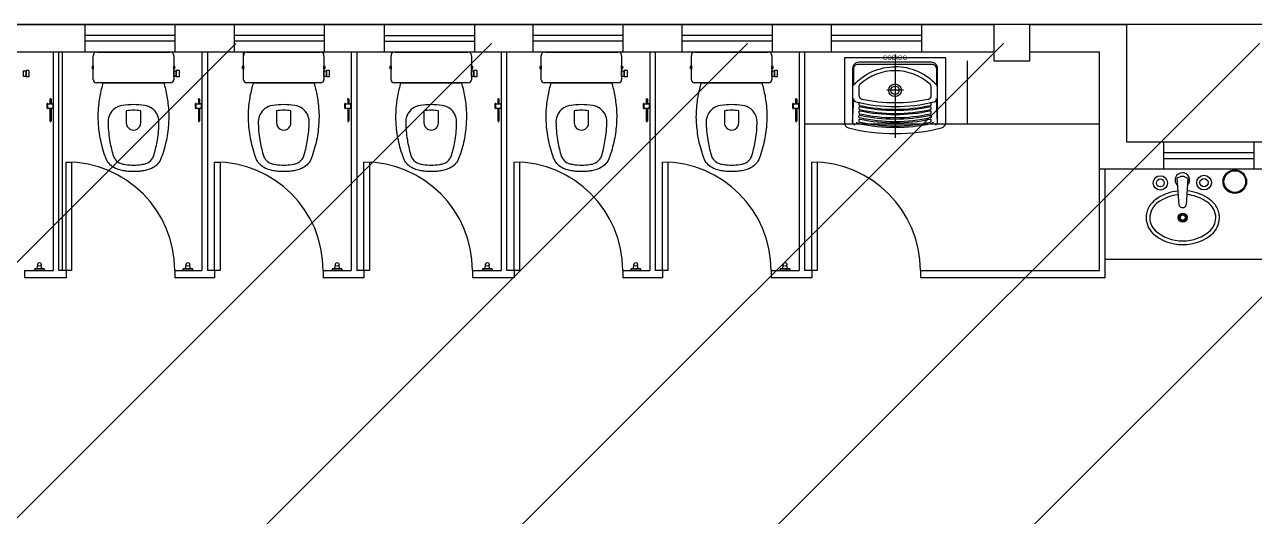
# Model space of a CAD drawing. Header units: millimetres. Extents: x 732 to 1037, y 127 to 299.
# Drawn here: x 735.02 to 741.82, y 290.76 to 293.48 of the extents above; entities that cross this region are included whole.
import ezdxf
from ezdxf.enums import TextEntityAlignment as Align

# ---------------------------------------------------------------- set-up
doc = ezdxf.new("R2010")
doc.units = ezdxf.units.MM
doc.layers.add('I-ARQ', color=8, linetype='Continuous')

# ---------------------------------------------------------------- blocks, each defined once
blk = doc.blocks.new('A$C4CA24491')
at = {"color": 2}
blk.add_lwpolyline([(12.75, 19.1503), (0, 19.1503), (0, 0.0003), (12.75, 0.0003)], close=True, dxfattribs=at)
at = {"layer": 'I-ARQ', "color": 2}
for p, q in [((0, 16.4889), (2.5566, 19.0455)), ((0, 15.0747), (3.9708, 19.0455)), ((0, 13.6605), (5.385, 19.0455)), ((0, 12.2463), (6.7992, 19.0455)), ((0, 10.8321), (8.2135, 19.0455)), ((0, 9.4178), (9.6277, 19.0455))]:
    blk.add_line(p, q, dxfattribs=at)

msp = doc.modelspace()

# ---------------------------------------------------------------- linework, layer by layer
at = {"layer": 'I-ARQ'}
for p, q in [((734.4326, 293.4775), (740.3776, 293.4775)), ((734.4326, 293.4775), (740.3776, 293.4775)), ((735.3551, 293.4775), (735.3551, 293.3275)), ((735.3551, 293.4775), (735.3551, 293.3275)), ((735.8551, 293.3275), (735.8551, 293.4775)), ((735.8551, 293.3275), (735.8551, 293.4775)), ((736.1801, 293.4775), (736.1801, 293.3275)), ((736.1801, 293.4775), (736.1801, 293.3275)), ((736.6801, 293.3275), (736.6801, 293.4775)), ((736.6801, 293.3275), (736.6801, 293.4775)), ((737.0101, 293.4775), (737.0101, 293.3275)), ((737.0101, 293.4757), (737.0101, 293.3257)), ((737.5101, 293.3257), (737.5101, 293.4757)), ((737.5101, 293.3257), (737.5101, 293.4757)), ((737.8301, 293.4775), (737.8301, 293.3275)), ((737.8301, 293.4775), (737.8301, 293.3275)), ((738.3301, 293.3275), (738.3301, 293.4775)), ((738.3301, 293.3275), (738.3301, 293.4775)), ((738.6551, 293.4775), (738.6551, 293.3275)), ((738.6551, 293.4775), (738.6551, 293.3275)), ((739.1551, 293.3275), (739.1551, 293.4775)), ((739.1551, 293.3275), (739.1551, 293.4775)), ((739.4801, 293.4775), (739.4801, 293.3275)), ((739.4801, 293.4775), (739.4801, 293.3275)), ((739.9801, 293.3275), (739.9801, 293.4775)), ((739.9801, 293.3275), (739.9801, 293.4775)), ((740.5776, 293.4775), (740.3776, 293.4775)), ((740.3776, 293.4775), (740.3776, 293.2775)), ((740.5776, 293.4775), (741.1126, 293.4775)), ((740.5776, 293.4775), (741.1126, 293.4775)), ((740.5776, 293.2775), (740.5776, 293.4775)), ((741.1126, 292.8275), (741.1126, 293.4775)), ((741.1126, 292.8275), (741.1126, 293.4775)), ((735.8551, 293.4175), (735.3551, 293.4175)), ((735.8551, 293.4175), (735.3551, 293.4175)), ((735.3551, 293.3875), (735.8551, 293.3875)), ((735.3551, 293.3875), (735.8551, 293.3875)), ((736.6801, 293.4175), (736.1801, 293.4175)), ((736.6801, 293.4175), (736.1801, 293.4175)), ((736.1801, 293.3875), (736.6801, 293.3875)), ((736.1801, 293.3875), (736.6801, 293.3875)), ((737.5101, 293.4157), (737.0101, 293.4157)), ((737.5101, 293.4157), (737.0101, 293.4157)), ((737.0101, 293.3857), (737.5101, 293.3857)), ((737.0101, 293.3857), (737.5101, 293.3857)), ((738.3301, 293.4175), (737.8301, 293.4175)), ((738.3301, 293.4175), (737.8301, 293.4175)), ((737.8301, 293.3875), (738.3301, 293.3875)), ((737.8301, 293.3875), (738.3301, 293.3875)), ((739.1551, 293.4175), (738.6551, 293.4175)), ((739.1551, 293.4175), (738.6551, 293.4175)), ((738.6551, 293.3875), (739.1551, 293.3875)), ((738.6551, 293.3875), (739.1551, 293.3875)), ((739.9801, 293.4175), (739.4801, 293.4175)), ((739.9801, 293.4175), (739.4801, 293.4175)), ((739.4801, 293.3875), (739.9801, 293.3875)), ((739.4801, 293.3875), (739.9801, 293.3875)), ((734.4326, 293.3275), (739.3326, 293.3275)), ((734.4326, 293.3275), (739.3326, 293.3275)), ((735.1826, 292.1175), (735.1826, 293.3257)), ((735.2126, 292.1175), (735.2126, 293.3257)), ((735.2326, 292.1175), (735.2326, 293.3275)), ((735.4024, 293.1724), (735.4024, 293.3049)), ((735.4232, 293.3257), (735.8256, 293.3257)), ((735.8464, 293.3049), (735.8464, 293.1724)), ((736.0026, 293.3275), (736.0026, 292.1175)), ((736.0326, 293.3275), (736.0326, 292.1175)), ((736.2324, 293.1724), (736.2324, 293.3049)), ((736.2326, 293.1696), (736.2326, 293.3275)), ((736.2532, 293.3257), (736.6556, 293.3257)), ((736.6764, 293.3049), (736.6764, 293.1724)), ((736.8276, 293.3275), (736.8276, 292.1175)), ((736.8576, 293.3275), (736.8576, 292.1175)), ((737.0474, 293.1724), (737.0474, 293.3049)), ((737.0682, 293.3257), (737.4706, 293.3257)), ((737.4914, 293.3049), (737.4914, 293.1724)), ((737.6576, 292.1175), (737.6576, 293.3257)), ((737.6876, 292.1175), (737.6876, 293.3257)), ((737.8774, 293.1724), (737.8774, 293.3049)), ((737.8982, 293.3257), (738.3006, 293.3257)), ((738.3214, 293.3049), (738.3214, 293.1724)), ((738.4776, 293.3275), (738.4776, 292.1175)), ((738.5076, 293.3275), (738.5076, 292.1175)), ((738.7074, 293.1724), (738.7074, 293.3049)), ((738.7282, 293.3257), (739.1306, 293.3257)), ((739.1514, 293.3049), (739.1514, 293.1724)), ((739.3026, 293.3275), (739.3026, 292.1175)), ((739.3326, 293.3275), (740.3776, 293.3275)), ((739.3326, 293.3275), (739.3326, 292.1175)), ((739.3326, 293.3275), (740.3776, 293.3275)), ((739.8326, 293.3116), (739.8326, 292.8513)), ((740.5776, 293.3275), (740.9626, 293.3275)), ((740.5776, 293.3275), (740.9626, 293.3275)), ((740.9626, 292.6775), (740.9626, 293.3275)), ((740.2326, 292.9275), (740.2326, 293.2775)), ((740.3776, 293.2775), (740.5776, 293.2775)), ((735.0464, 293.2237), (735.0304, 293.2237)), ((735.0304, 293.1877), (735.0304, 293.2237)), ((735.0464, 293.1877), (735.0304, 293.1877)), ((735.0464, 293.2237), (735.0464, 293.1877)), ((735.8764, 293.2237), (735.8604, 293.2237)), ((735.8604, 293.1877), (735.8604, 293.2237)), ((735.8764, 293.1877), (735.8604, 293.1877)), ((735.8764, 293.2237), (735.8764, 293.1877)), ((736.7064, 293.2237), (736.6904, 293.2237)), ((736.6904, 293.1877), (736.6904, 293.2237)), ((736.7064, 293.1877), (736.6904, 293.1877)), ((736.7064, 293.2237), (736.7064, 293.1877)), ((737.5214, 293.2237), (737.5054, 293.2237)), ((737.5054, 293.1877), (737.5054, 293.2237)), ((737.5214, 293.1877), (737.5054, 293.1877)), ((737.5214, 293.2237), (737.5214, 293.1877)), ((738.3514, 293.2237), (738.3354, 293.2237)), ((738.3354, 293.1877), (738.3354, 293.2237)), ((738.3514, 293.1877), (738.3354, 293.1877)), ((738.3514, 293.2237), (738.3514, 293.1877)), ((739.1814, 293.2237), (739.1654, 293.2237)), ((739.1654, 293.1877), (739.1654, 293.2237)), ((739.1814, 293.1877), (739.1654, 293.1877)), ((739.1814, 293.2237), (739.1814, 293.1877)), ((735.8294, 293.1557), (735.4194, 293.1557)), ((736.6594, 293.1557), (736.2494, 293.1557)), ((737.4744, 293.1557), (737.0644, 293.1557)), ((738.3044, 293.1557), (737.8944, 293.1557)), ((739.1344, 293.1557), (738.7244, 293.1557)), ((735.1476, 293.0146), (735.1476, 293.0405)), ((735.1511, 293.0146), (735.1511, 293.0405)), ((735.1511, 293.0391), (735.1805, 293.0391)), ((735.1628, 293.0653), (735.1628, 293.0391)), ((735.1688, 293.0614), (735.1628, 293.0614)), ((735.1688, 293.0593), (735.1628, 293.0593)), ((735.1688, 293.0553), (735.1628, 293.0553)), ((735.1688, 293.0653), (735.1688, 293.0391)), ((735.1805, 293.0125), (735.1805, 293.0425)), ((735.9676, 293.0146), (735.9676, 293.0405)), ((735.9711, 293.0146), (735.9711, 293.0405)), ((735.9711, 293.0391), (736.0005, 293.0391)), ((735.9828, 293.0653), (735.9828, 293.0391)), ((735.9888, 293.0614), (735.9828, 293.0614)), ((735.9888, 293.0593), (735.9828, 293.0593)), ((735.9888, 293.0553), (735.9828, 293.0553)), ((735.9888, 293.0653), (735.9888, 293.0391)), ((736.0005, 293.0125), (736.0005, 293.0425)), ((736.7926, 293.0146), (736.7926, 293.0405)), ((736.7961, 293.0146), (736.7961, 293.0405)), ((736.7961, 293.0391), (736.8255, 293.0391)), ((736.8078, 293.0653), (736.8078, 293.0391)), ((736.8138, 293.0614), (736.8078, 293.0614)), ((736.8138, 293.0593), (736.8078, 293.0593)), ((736.8138, 293.0553), (736.8078, 293.0553)), ((736.8138, 293.0653), (736.8138, 293.0391)), ((736.8255, 293.0125), (736.8255, 293.0425)), ((737.6226, 293.0146), (737.6226, 293.0405)), ((737.6261, 293.0146), (737.6261, 293.0405)), ((737.6261, 293.0391), (737.6555, 293.0391)), ((737.6378, 293.0653), (737.6378, 293.0391)), ((737.6438, 293.0614), (737.6378, 293.0614)), ((737.6438, 293.0593), (737.6378, 293.0593)), ((737.6438, 293.0553), (737.6378, 293.0553)), ((737.6438, 293.0653), (737.6438, 293.0391)), ((737.6555, 293.0125), (737.6555, 293.0425)), ((738.4426, 293.0146), (738.4426, 293.0405)), ((738.4461, 293.0146), (738.4461, 293.0405)), ((738.4461, 293.0391), (738.4755, 293.0391)), ((738.4578, 293.0653), (738.4578, 293.0391)), ((738.4638, 293.0614), (738.4578, 293.0614)), ((738.4638, 293.0593), (738.4578, 293.0593)), ((738.4638, 293.0553), (738.4578, 293.0553)), ((738.4638, 293.0653), (738.4638, 293.0391)), ((738.4755, 293.0125), (738.4755, 293.0425)), ((739.2676, 293.0146), (739.2676, 293.0405)), ((739.2711, 293.0146), (739.2711, 293.0405)), ((739.2711, 293.0391), (739.3005, 293.0391)), ((739.2828, 293.0653), (739.2828, 293.0391)), ((739.2888, 293.0614), (739.2828, 293.0614)), ((739.2888, 293.0593), (739.2828, 293.0593)), ((739.2888, 293.0553), (739.2828, 293.0553)), ((739.2888, 293.0653), (739.2888, 293.0391)), ((739.3005, 293.0125), (739.3005, 293.0425)), ((739.5976, 292.9363), (739.6046, 293.0651)), ((740.0676, 292.9363), (740.0606, 293.0651)), ((735.1511, 293.016), (735.1805, 293.016)), ((735.1628, 293.016), (735.1628, 292.9445)), ((735.1688, 293.016), (735.1688, 292.9445)), ((735.9711, 293.016), (736.0005, 293.016)), ((735.9828, 293.016), (735.9828, 292.9445)), ((735.9888, 293.016), (735.9888, 292.9445)), ((736.7961, 293.016), (736.8255, 293.016)), ((736.8078, 293.016), (736.8078, 292.9445)), ((736.8138, 293.016), (736.8138, 292.9445)), ((737.6261, 293.016), (737.6555, 293.016)), ((737.6378, 293.016), (737.6378, 292.9445)), ((737.6438, 293.016), (737.6438, 292.9445)), ((738.4461, 293.016), (738.4755, 293.016)), ((738.4578, 293.016), (738.4578, 292.9445)), ((738.4638, 293.016), (738.4638, 292.9445)), ((739.2711, 293.016), (739.3005, 293.016)), ((739.2828, 293.016), (739.2828, 292.9445)), ((739.2888, 293.016), (739.2888, 292.9445)), ((735.1688, 292.9545), (735.1628, 292.9545)), ((735.1688, 292.9495), (735.1628, 292.9495)), ((735.1688, 292.9462), (735.1628, 292.9462)), ((735.1687, 292.9437), (735.1629, 292.9437)), ((735.9888, 292.9545), (735.9828, 292.9545)), ((735.9888, 292.9495), (735.9828, 292.9495)), ((735.9888, 292.9462), (735.9828, 292.9462)), ((735.9887, 292.9437), (735.9829, 292.9437)), ((736.8138, 292.9545), (736.8078, 292.9545)), ((736.8138, 292.9495), (736.8078, 292.9495)), ((736.8138, 292.9462), (736.8078, 292.9462)), ((736.8137, 292.9437), (736.8079, 292.9437)), ((737.6438, 292.9545), (737.6378, 292.9545)), ((737.6438, 292.9495), (737.6378, 292.9495)), ((737.6438, 292.9462), (737.6378, 292.9462)), ((737.6437, 292.9437), (737.6379, 292.9437)), ((738.4638, 292.9545), (738.4578, 292.9545)), ((738.4638, 292.9495), (738.4578, 292.9495)), ((738.4638, 292.9462), (738.4578, 292.9462)), ((738.4637, 292.9437), (738.4579, 292.9437)), ((739.2888, 292.9545), (739.2828, 292.9545)), ((739.2888, 292.9495), (739.2828, 292.9495)), ((739.2888, 292.9462), (739.2828, 292.9462)), ((739.2887, 292.9437), (739.2829, 292.9437)), ((740.9626, 292.9275), (739.3326, 292.9275)), ((745.0326, 292.8275), (741.1126, 292.8275)), ((745.0326, 292.8275), (741.1126, 292.8275)), ((741.3163, 292.8275), (741.3163, 292.6775)), ((741.8163, 292.6775), (741.8163, 292.8275)), ((741.8163, 292.7675), (741.3163, 292.7675)), ((735.2526, 292.1175), (735.2526, 292.7175)), ((735.2526, 292.7175), (735.2826, 292.7175)), ((735.2826, 292.7175), (735.2826, 292.1175)), ((736.0726, 292.1175), (736.0726, 292.7175)), ((736.0726, 292.7175), (736.1026, 292.7175)), ((736.1026, 292.7175), (736.1026, 292.1175)), ((736.8976, 292.1175), (736.8976, 292.7175)), ((736.9276, 292.7175), (736.9276, 292.1175)), ((737.7276, 292.1175), (737.7276, 292.7175)), ((737.7576, 292.7175), (737.7576, 292.1175)), ((738.5476, 292.1175), (738.5476, 292.7175)), ((738.5776, 292.7175), (738.5776, 292.1175)), ((739.3726, 292.1175), (739.3726, 292.7175)), ((739.4026, 292.7175), (739.4026, 292.1175)), ((741.3163, 292.7375), (741.8163, 292.7375)), ((744.8826, 292.6775), (740.9626, 292.6775)), ((740.9626, 292.1175), (740.9626, 292.6775)), ((744.8826, 292.6775), (740.9626, 292.6775)), ((740.9926, 292.0775), (740.9926, 292.6775)), ((741.3889, 292.6259), (741.4001, 292.4799)), ((741.4508, 292.6259), (741.4418, 292.4799)), ((735.0924, 292.1275), (735.0949, 292.151)), ((735.1174, 292.1275), (735.1149, 292.151)), ((735.9124, 292.1275), (735.9149, 292.151)), ((735.9374, 292.1275), (735.9349, 292.151)), ((736.7374, 292.1275), (736.7399, 292.151)), ((736.7624, 292.1275), (736.7599, 292.151)), ((737.5674, 292.1275), (737.5699, 292.151)), ((737.5924, 292.1275), (737.5899, 292.151)), ((738.3874, 292.1275), (738.3899, 292.151)), ((738.4124, 292.1275), (738.4099, 292.151)), ((739.2124, 292.1275), (739.2149, 292.151)), ((739.2374, 292.1275), (739.2349, 292.151)), ((744.8826, 292.1775), (740.9926, 292.1775)), ((735.0226, 292.1175), (735.1826, 292.1175)), ((735.0226, 292.1175), (735.0226, 292.0775)), ((735.2526, 292.0775), (735.0226, 292.0775)), ((735.0777, 292.1175), (735.0777, 292.1225)), ((735.1325, 292.1175), (735.0777, 292.1175)), ((735.1275, 292.1275), (735.0827, 292.1275)), ((735.1325, 292.1175), (735.1325, 292.1225)), ((735.2126, 292.0775), (735.1826, 292.0775)), ((735.2526, 292.1175), (735.2126, 292.1175)), ((735.2526, 292.1175), (735.2526, 292.0775)), ((735.2826, 292.1175), (735.2526, 292.1175)), ((735.8526, 292.1175), (736.0026, 292.1175)), ((735.8526, 292.1175), (735.8526, 292.0775)), ((736.0726, 292.0775), (735.8526, 292.0775)), ((735.8977, 292.1175), (735.8977, 292.1225)), ((735.9525, 292.1175), (735.8977, 292.1175)), ((735.9475, 292.1275), (735.9027, 292.1275)), ((735.9525, 292.1175), (735.9525, 292.1225)), ((736.0726, 292.1175), (736.0326, 292.1175)), ((736.0726, 292.1175), (736.0726, 292.0775)), ((736.1026, 292.1175), (736.0726, 292.1175)), ((736.6726, 292.1175), (736.8276, 292.1175)), ((736.6726, 292.1175), (736.6726, 292.0775)), ((736.8326, 292.0775), (736.6726, 292.0775)), ((736.8976, 292.0775), (736.6776, 292.0775)), ((736.7227, 292.1175), (736.7227, 292.1225)), ((736.7775, 292.1175), (736.7227, 292.1175)), ((736.7725, 292.1275), (736.7277, 292.1275)), ((736.7775, 292.1175), (736.7775, 292.1225)), ((736.8976, 292.1175), (736.8576, 292.1175)), ((736.8976, 292.1175), (736.8976, 292.0775)), ((736.9276, 292.1175), (736.8976, 292.1175)), ((737.4976, 292.1175), (737.6576, 292.1175)), ((737.4976, 292.1175), (737.4976, 292.0775)), ((737.6576, 292.0775), (737.4976, 292.0775)), ((737.7276, 292.0775), (737.5076, 292.0775)), ((737.5527, 292.1175), (737.5527, 292.1225)), ((737.6075, 292.1175), (737.5527, 292.1175)), ((737.6025, 292.1275), (737.5577, 292.1275)), ((737.6075, 292.1175), (737.6075, 292.1225)), ((737.7276, 292.1175), (737.6876, 292.1175)), ((737.7276, 292.1175), (737.7276, 292.0775)), ((737.7576, 292.1175), (737.7276, 292.1175)), ((738.3276, 292.1175), (738.4776, 292.1175)), ((738.3276, 292.1175), (738.3276, 292.0775)), ((738.4876, 292.0775), (738.3276, 292.0775)), ((738.5476, 292.0775), (738.3276, 292.0775)), ((738.3727, 292.1175), (738.3727, 292.1225)), ((738.4275, 292.1175), (738.3727, 292.1175)), ((738.4225, 292.1275), (738.3777, 292.1275)), ((738.4275, 292.1175), (738.4275, 292.1225)), ((738.5476, 292.1175), (738.5076, 292.1175)), ((738.5476, 292.1175), (738.5476, 292.0775)), ((738.5776, 292.1175), (738.5476, 292.1175)), ((739.1476, 292.1175), (739.3026, 292.1175)), ((739.1476, 292.1175), (739.1476, 292.0775)), ((739.3076, 292.0775), (739.1476, 292.0775)), ((739.3726, 292.0775), (739.1526, 292.0775)), ((739.1977, 292.1175), (739.1977, 292.1225)), ((739.2525, 292.1175), (739.1977, 292.1175)), ((739.2475, 292.1275), (739.2027, 292.1275)), ((739.2326, 292.1175), (739.2326, 292.1275)), ((739.2525, 292.1175), (739.2525, 292.1225)), ((739.3726, 292.1175), (739.3326, 292.1175)), ((739.3726, 292.1175), (739.3726, 292.0775)), ((739.4026, 292.1175), (739.3726, 292.1175)), ((739.9726, 292.1175), (739.9726, 292.0775)), ((739.9726, 292.1175), (740.9626, 292.1175)), ((739.9726, 292.1175), (739.9726, 292.0775)), ((740.9926, 292.0775), (739.9726, 292.0775))]:
    msp.add_line(p, q, dxfattribs=at)
for points in [[(735.4024, 293.2497), (735.4024, 293.2317), (735.3995, 293.2317, -0.197763), (735.3993, 293.2318, -0.161404), (735.3964, 293.2408, -0.158802), (735.3993, 293.2496, -0.197763), (735.3995, 293.2497)], [(735.8493, 293.2497, -0.197763), (735.8495, 293.2496, -0.15883), (735.8524, 293.2407, -0.161377), (735.8495, 293.2318, -0.197763), (735.8493, 293.2317), (735.8464, 293.2317), (735.8464, 293.2497)], [(736.2324, 293.2497), (736.2324, 293.2317), (736.2295, 293.2317, -0.197763), (736.2293, 293.2318, -0.161404), (736.2264, 293.2408, -0.158802), (736.2293, 293.2496, -0.197763), (736.2295, 293.2497)], [(736.6793, 293.2497, -0.197763), (736.6795, 293.2496, -0.15883), (736.6824, 293.2407, -0.161377), (736.6795, 293.2318, -0.197763), (736.6793, 293.2317), (736.6764, 293.2317), (736.6764, 293.2497)], [(737.0474, 293.2497), (737.0474, 293.2317), (737.0445, 293.2317, -0.197763), (737.0443, 293.2318, -0.161404), (737.0414, 293.2408, -0.158802), (737.0443, 293.2496, -0.197763), (737.0445, 293.2497)], [(737.4943, 293.2497, -0.197763), (737.4945, 293.2496, -0.15883), (737.4974, 293.2407, -0.161377), (737.4945, 293.2318, -0.197763), (737.4943, 293.2317), (737.4914, 293.2317), (737.4914, 293.2497)], [(737.8774, 293.2497), (737.8774, 293.2317), (737.8745, 293.2317, -0.197763), (737.8743, 293.2318, -0.161404), (737.8714, 293.2408, -0.158802), (737.8743, 293.2496, -0.197763), (737.8745, 293.2497)], [(738.3243, 293.2497, -0.197763), (738.3245, 293.2496, -0.15883), (738.3274, 293.2407, -0.161377), (738.3245, 293.2318, -0.197763), (738.3243, 293.2317), (738.3214, 293.2317), (738.3214, 293.2497)], [(738.7074, 293.2497), (738.7074, 293.2317), (738.7045, 293.2317, -0.197763), (738.7043, 293.2318, -0.161404), (738.7014, 293.2408, -0.158802), (738.7043, 293.2496, -0.197763), (738.7045, 293.2497)], [(739.1543, 293.2497, -0.197763), (739.1545, 293.2496, -0.15883), (739.1574, 293.2407, -0.161377), (739.1545, 293.2318, -0.197763), (739.1543, 293.2317), (739.1514, 293.2317), (739.1514, 293.2497)], [(735.7914, 293.1557, 0.003882), (735.8009, 293.1207, -0.024258), (735.8149, 293.0407, -0.02486), (735.8189, 292.9907, -0.033324), (735.8184, 292.9407, -0.02486), (735.8154, 292.9007, -0.012268), (735.8084, 292.8507, -0.015806), (735.7969, 292.8007, -0.026699), (735.7814, 292.7507, -0.021919), (735.7739, 292.7307, -0.174675), (735.7244, 292.6822, -0.045452), (735.6944, 292.6727, -0.022856), (735.6815, 292.6695, -0.041289), (735.6548, 292.6655, -0.039166), (735.6491, 292.6651, -0.012899), (735.6472, 292.6651, -0.04333), (735.6244, 292.6647, -0.04333), (735.6016, 292.6651, -0.052091), (735.594, 292.6655, -0.041289), (735.5673, 292.6695, -0.022856), (735.5544, 292.6727, -0.045452), (735.5244, 292.6822, -0.174675), (735.4749, 292.7307, -0.021919), (735.4674, 292.7507, -0.026699), (735.4519, 292.8007, -0.015806), (735.4404, 292.8507, -0.012268), (735.4334, 292.9007, -0.02486), (735.4304, 292.9407, -0.033324), (735.4299, 292.9907, -0.02486), (735.4339, 293.0407, -0.024258), (735.4479, 293.1207, 0.003882), (735.4574, 293.1557)], [(736.6214, 293.1557, 0.003882), (736.6309, 293.1207, -0.024258), (736.6449, 293.0407, -0.02486), (736.6489, 292.9907, -0.033324), (736.6484, 292.9407, -0.02486), (736.6454, 292.9007, -0.012268), (736.6384, 292.8507, -0.015806), (736.6269, 292.8007, -0.026699), (736.6114, 292.7507, -0.021919), (736.6039, 292.7307, -0.174675), (736.5544, 292.6822, -0.045452), (736.5244, 292.6727, -0.022856), (736.5115, 292.6695, -0.041289), (736.4848, 292.6655, -0.039166), (736.4791, 292.6651, -0.012899), (736.4772, 292.6651, -0.04333), (736.4544, 292.6647, -0.04333), (736.4316, 292.6651, -0.052091), (736.424, 292.6655, -0.041289), (736.3973, 292.6695, -0.022856), (736.3844, 292.6727, -0.045452), (736.3544, 292.6822, -0.174675), (736.3049, 292.7307, -0.021919), (736.2974, 292.7507, -0.026699), (736.2819, 292.8007, -0.015806), (736.2704, 292.8507, -0.012268), (736.2634, 292.9007, -0.02486), (736.2604, 292.9407, -0.033324), (736.2599, 292.9907, -0.02486), (736.2639, 293.0407, -0.024258), (736.2779, 293.1207, 0.003882), (736.2874, 293.1557)], [(737.4364, 293.1557, 0.003882), (737.4459, 293.1207, -0.024258), (737.4599, 293.0407, -0.02486), (737.4639, 292.9907, -0.033324), (737.4634, 292.9407, -0.02486), (737.4604, 292.9007, -0.012268), (737.4534, 292.8507, -0.015806), (737.4419, 292.8007, -0.026699), (737.4264, 292.7507, -0.021919), (737.4189, 292.7307, -0.174675), (737.3694, 292.6822, -0.045452), (737.3394, 292.6727, -0.022856), (737.3265, 292.6695, -0.041289), (737.2998, 292.6655, -0.039166), (737.2941, 292.6651, -0.012899), (737.2922, 292.6651, -0.04333), (737.2694, 292.6647, -0.04333), (737.2466, 292.6651, -0.052091), (737.239, 292.6655, -0.041289), (737.2123, 292.6695, -0.022856), (737.1994, 292.6727, -0.045452), (737.1694, 292.6822, -0.174675), (737.1199, 292.7307, -0.021919), (737.1124, 292.7507, -0.026699), (737.0969, 292.8007, -0.015806), (737.0854, 292.8507, -0.012268), (737.0784, 292.9007, -0.02486), (737.0754, 292.9407, -0.033324), (737.0749, 292.9907, -0.02486), (737.0789, 293.0407, -0.024258), (737.0929, 293.1207, 0.003882), (737.1024, 293.1557)], [(738.2664, 293.1557, 0.003882), (738.2759, 293.1207, -0.024258), (738.2899, 293.0407, -0.02486), (738.2939, 292.9907, -0.033324), (738.2934, 292.9407, -0.02486), (738.2904, 292.9007, -0.012268), (738.2834, 292.8507, -0.015806), (738.2719, 292.8007, -0.026699), (738.2564, 292.7507, -0.021919), (738.2489, 292.7307, -0.174675), (738.1994, 292.6822, -0.045452), (738.1694, 292.6727, -0.022856), (738.1565, 292.6695, -0.041289), (738.1298, 292.6655, -0.039166), (738.1241, 292.6651, -0.012899), (738.1222, 292.6651, -0.04333), (738.0994, 292.6647, -0.04333), (738.0766, 292.6651, -0.052091), (738.069, 292.6655, -0.041289), (738.0423, 292.6695, -0.022856), (738.0294, 292.6727, -0.045452), (737.9994, 292.6822, -0.174675), (737.9499, 292.7307, -0.021919), (737.9424, 292.7507, -0.026699), (737.9269, 292.8007, -0.015806), (737.9154, 292.8507, -0.012268), (737.9084, 292.9007, -0.02486), (737.9054, 292.9407, -0.033324), (737.9049, 292.9907, -0.02486), (737.9089, 293.0407, -0.024258), (737.9229, 293.1207, 0.003882), (737.9324, 293.1557)], [(739.0964, 293.1557, 0.003882), (739.1059, 293.1207, -0.024258), (739.1199, 293.0407, -0.02486), (739.1239, 292.9907, -0.033324), (739.1234, 292.9407, -0.02486), (739.1204, 292.9007, -0.012268), (739.1134, 292.8507, -0.015806), (739.1019, 292.8007, -0.026699), (739.0864, 292.7507, -0.021919), (739.0789, 292.7307, -0.174675), (739.0294, 292.6822, -0.045452), (738.9994, 292.6727, -0.022856), (738.9865, 292.6695, -0.041289), (738.9598, 292.6655, -0.039166), (738.9541, 292.6651, -0.012899), (738.9522, 292.6651, -0.04333), (738.9294, 292.6647, -0.04333), (738.9066, 292.6651, -0.052091), (738.899, 292.6655, -0.041289), (738.8723, 292.6695, -0.022856), (738.8594, 292.6727, -0.045452), (738.8294, 292.6822, -0.174675), (738.7799, 292.7307, -0.021919), (738.7724, 292.7507, -0.026699), (738.7569, 292.8007, -0.015806), (738.7454, 292.8507, -0.012268), (738.7384, 292.9007, -0.02486), (738.7354, 292.9407, -0.033324), (738.7349, 292.9907, -0.02486), (738.7389, 293.0407, -0.024258), (738.7529, 293.1207, 0.003882), (738.7624, 293.1557)], [(735.5208, 293.013, 0.234638), (735.4839, 292.9407, 0.044666), (735.4925, 292.8397, 0.031515), (735.5106, 292.7592, 0.151063), (735.5292, 292.7264, 0.148094), (735.5656, 292.7064, 0.031073), (735.5793, 292.7043, 0.035055), (735.6244, 292.7002, 0.035055), (735.6696, 292.7043, 0.031073), (735.6832, 292.7064, 0.148094), (735.7196, 292.7264, 0.151063), (735.7382, 292.7592, 0.031515), (735.7563, 292.8397, 0.044666), (735.7649, 292.9407, 0.234638), (735.728, 293.013, 0.129345), (735.6852, 293.0301, 0.041331), (735.6244, 293.0347, 0.041331), (735.5636, 293.0301, 0.129345)], [(736.3508, 293.013, 0.234638), (736.3139, 292.9407, 0.044666), (736.3225, 292.8397, 0.031515), (736.3406, 292.7592, 0.151063), (736.3592, 292.7264, 0.148094), (736.3956, 292.7064, 0.031073), (736.4093, 292.7043, 0.035055), (736.4544, 292.7002, 0.035055), (736.4996, 292.7043, 0.031073), (736.5132, 292.7064, 0.148094), (736.5496, 292.7264, 0.151063), (736.5682, 292.7592, 0.031515), (736.5863, 292.8397, 0.044666), (736.5949, 292.9407, 0.234638), (736.558, 293.013, 0.129345), (736.5152, 293.0301, 0.041331), (736.4544, 293.0347, 0.041331), (736.3936, 293.0301, 0.129345)], [(737.1658, 293.013, 0.234638), (737.1289, 292.9407, 0.044666), (737.1375, 292.8397, 0.031515), (737.1556, 292.7592, 0.151063), (737.1742, 292.7264, 0.148094), (737.2106, 292.7064, 0.031073), (737.2243, 292.7043, 0.035055), (737.2694, 292.7002, 0.035055), (737.3146, 292.7043, 0.031073), (737.3282, 292.7064, 0.148094), (737.3646, 292.7264, 0.151063), (737.3832, 292.7592, 0.031515), (737.4013, 292.8397, 0.044666), (737.4099, 292.9407, 0.234638), (737.373, 293.013, 0.129345), (737.3302, 293.0301, 0.041331), (737.2694, 293.0347, 0.041331), (737.2086, 293.0301, 0.129345)], [(737.9958, 293.013, 0.234638), (737.9589, 292.9407, 0.044666), (737.9675, 292.8397, 0.031515), (737.9856, 292.7592, 0.151063), (738.0042, 292.7264, 0.148094), (738.0406, 292.7064, 0.031073), (738.0543, 292.7043, 0.035055), (738.0994, 292.7002, 0.035055), (738.1446, 292.7043, 0.031073), (738.1582, 292.7064, 0.148094), (738.1946, 292.7264, 0.151063), (738.2132, 292.7592, 0.031515), (738.2313, 292.8397, 0.044666), (738.2399, 292.9407, 0.234638), (738.203, 293.013, 0.129345), (738.1602, 293.0301, 0.041331), (738.0994, 293.0347, 0.041331), (738.0386, 293.0301, 0.129345)], [(738.8258, 293.013, 0.234638), (738.7889, 292.9407, 0.044666), (738.7975, 292.8397, 0.031515), (738.8156, 292.7592, 0.151063), (738.8342, 292.7264, 0.148094), (738.8706, 292.7064, 0.031073), (738.8843, 292.7043, 0.035055), (738.9294, 292.7002, 0.035055), (738.9746, 292.7043, 0.031073), (738.9882, 292.7064, 0.148094), (739.0246, 292.7264, 0.151063), (739.0432, 292.7592, 0.031515), (739.0613, 292.8397, 0.044666), (739.0699, 292.9407, 0.234638), (739.033, 293.013, 0.129345), (738.9902, 293.0301, 0.041331), (738.9294, 293.0347, 0.041331), (738.8686, 293.0301, 0.129345)], [(739.8326, 293.0013, -0.054577), (739.6387, 293.0223, 0.47929), (739.6326, 293.0174), (739.6326, 293.0123, 0.352342), (739.6365, 293.0074, 0.054267), (739.8326, 292.9863, 0.054267), (740.0287, 293.0074, 0.352342), (740.0326, 293.0123), (740.0326, 293.0174, 0.47929), (740.0265, 293.0223, -0.054577)], [(739.8326, 292.9783, -0.054577), (739.6387, 292.9993, 0.47929), (739.6326, 292.9944), (739.6326, 292.9893, 0.352342), (739.6365, 292.9844, 0.054267), (739.8326, 292.9633, 0.054267), (740.0287, 292.9844, 0.352342), (740.0326, 292.9893), (740.0326, 292.9944, 0.47929), (740.0265, 292.9993, -0.054577)], [(739.8326, 292.9553, 0.054577), (740.0265, 292.9763, -0.47929), (740.0326, 292.9714), (740.0326, 292.9663, -0.352342), (740.0287, 292.9614, -0.054267), (739.8326, 292.9403, -0.054267), (739.6365, 292.9614, -0.352342), (739.6326, 292.9663), (739.6326, 292.9714, -0.47929), (739.6387, 292.9763, 0.054577)], [(740.0265, 292.9533, -0.054577), (739.8326, 292.9323, -0.054577), (739.6387, 292.9533, 0.47929), (739.6326, 292.9484), (739.6326, 292.9433, 0.352342), (739.6365, 292.9384, 0.054267), (739.8326, 292.9173, 0.054267), (740.0287, 292.9384, 0.352342), (740.0326, 292.9433), (740.0326, 292.9484, 0.47929)]]:
    msp.add_lwpolyline(points, format="xyb", close=True, dxfattribs=at)
for points in [[(739.5526, 292.9357, 0.342862), (739.5752, 292.9067, 0.062239), (739.8326, 292.8743, 0.062209), (740.0899, 292.9061, 0.343429), (740.1126, 292.9352), (740.1126, 293.2903, 0.414214), (740.1086, 293.2943), (739.5566, 293.2943, 0.414214), (739.5526, 293.2903), (739.5526, 292.9357)], [(740.0676, 293.1329), (740.0676, 293.2343, 0.414214), (740.0326, 293.2693), (739.8326, 293.2693), (739.6326, 293.2693, 0.414214), (739.5976, 293.2343), (739.5976, 293.1329)], [(739.6019, 293.1421, -0.211535), (739.8326, 293.2443, -0.216945)], [(739.6046, 293.145), (739.6046, 293.2343, -0.414214), (739.6296, 293.2593), (739.8326, 293.2593), (740.0356, 293.2593, -0.414214), (740.0606, 293.2343), (740.0606, 293.145)], [(740.0633, 293.1421, 0.211535), (739.8326, 293.2443, 0.216945)], [(740.0326, 293.0852), (740.0326, 293.1334, 0.213041), (740.0259, 293.1482, 0.18486), (739.8326, 293.2223, 0.18486), (739.6392, 293.1482, 0.213041), (739.6326, 293.1334), (739.6326, 293.0852)], [(739.5976, 293.1329), (739.5976, 292.9384, 0.351315), (739.6093, 292.9237, 0.351315)], [(740.0558, 292.9237, 0.351315), (740.0676, 292.9384), (740.0676, 293.1329)], [(739.616, 293.0506, -0.344711), (739.6046, 293.0651), (739.6046, 293.0689)], [(739.6326, 293.0852, 0.353644), (739.6484, 293.0657, 0.053117), (739.8326, 293.0463, 0.053117), (740.0168, 293.0657, 0.353644), (740.0326, 293.0852)], [(739.6387, 293.0453, 0.47929), (739.6326, 293.0404), (739.6326, 293.0353, 0.352342), (739.6365, 293.0304, 0.054267), (739.8326, 293.0093, 0.054267), (740.0287, 293.0304, 0.352342), (740.0326, 293.0353), (740.0326, 293.0404, 0.47929), (740.0265, 293.0453)], [(740.0492, 293.0506, 0.344711), (740.0606, 293.0651), (740.0606, 293.0689)], [(735.5844, 292.9997), (735.5844, 292.9345, 1.002091), (735.6644, 292.9347), (735.6644, 292.9997, 0.054282), (735.6244, 293.004, 0.054282), (735.5844, 292.9997, -1.56536)], [(736.4144, 292.9997), (736.4144, 292.9345, 1.002091), (736.4944, 292.9347), (736.4944, 292.9997, 0.054282), (736.4544, 293.004, 0.054282), (736.4144, 292.9997, -1.56536)], [(737.2294, 292.9997), (737.2294, 292.9345, 1.002091), (737.3094, 292.9347), (737.3094, 292.9997, 0.054282), (737.2694, 293.004, 0.054282), (737.2294, 292.9997, -1.56536)], [(738.0594, 292.9997), (738.0594, 292.9345, 1.002091), (738.1394, 292.9347), (738.1394, 292.9997, 0.054282), (738.0994, 293.004, 0.054282), (738.0594, 292.9997, -1.56536)], [(738.8894, 292.9997), (738.8894, 292.9345, 1.002091), (738.9694, 292.9347), (738.9694, 292.9997, 0.054282), (738.9294, 293.004, 0.054282), (738.8894, 292.9997, -1.56536)], [(739.6178, 292.9376, 0.116463), (739.6348, 292.9306, 0.054267), (739.8326, 292.9093, 0.054267)], [(739.8326, 292.9093, 0.054267), (740.0304, 292.9306, 0.116463), (740.0474, 292.9376)]]:
    msp.add_lwpolyline(points, format="xyb", dxfattribs=at)
for points in [[(735.0304, 293.2212), (735.0304, 293.1902), (735.0164, 293.1902), (735.0164, 293.2212)], [(735.8604, 293.2212), (735.8604, 293.1902), (735.8464, 293.1902), (735.8464, 293.2212)], [(736.6904, 293.2212), (736.6904, 293.1902), (736.6764, 293.1902), (736.6764, 293.2212)], [(737.5054, 293.2212), (737.5054, 293.1902), (737.4914, 293.1902), (737.4914, 293.2212)], [(738.3354, 293.2212), (738.3354, 293.1902), (738.3214, 293.1902), (738.3214, 293.2212)], [(739.1654, 293.2212), (739.1654, 293.1902), (739.1514, 293.1902), (739.1514, 293.2212)]]:
    msp.add_lwpolyline(points, close=True, dxfattribs=at)
msp.add_lwpolyline([(739.8787, 293.1143), (739.8326, 293.1143), (739.7865, 293.1143)], dxfattribs=at)
for centre, radius in [((739.8326, 293.1143), 0.035), ((739.8326, 293.1143), 0.023), ((735.1658, 293.0653), 0.003), ((735.9858, 293.0653), 0.003), ((736.8108, 293.0653), 0.003), ((737.6408, 293.0653), 0.003), ((738.4608, 293.0653), 0.003), ((739.2858, 293.0653), 0.003), ((741.2984, 292.6021), 0.0398), ((741.2984, 292.6021), 0.0218), ((741.5397, 292.6037), 0.0406), ((741.5397, 292.6037), 0.0228), ((741.7099, 292.6092), 0.065), ((741.7099, 292.6092), 0.0599), ((741.4224, 292.41), 0.0248), ((741.4224, 292.41), 0.0188), ((741.4224, 292.41), 0.0146), ((735.1049, 292.151), 0.01), ((735.9249, 292.151), 0.01), ((736.7499, 292.151), 0.01), ((737.5799, 292.151), 0.01), ((738.3999, 292.151), 0.01), ((739.2249, 292.151), 0.01)]:
    msp.add_circle(centre, radius, dxfattribs=at)
for centre, radius, start, end in [((735.4213, 293.3068), 0.019, 84.25501, 185.74498), ((735.8275, 293.3068), 0.019, 354.25501, 95.74499), ((736.2513, 293.3068), 0.019, 84.25501, 185.74498), ((736.6575, 293.3068), 0.019, 354.25501, 95.74499), ((737.0663, 293.3068), 0.019, 84.25501, 185.74498), ((737.4725, 293.3068), 0.019, 354.25501, 95.74499), ((737.8963, 293.3068), 0.019, 84.25501, 185.74498), ((738.3025, 293.3068), 0.019, 354.25501, 95.74499), ((738.7263, 293.3068), 0.019, 84.25501, 185.74498), ((739.1325, 293.3068), 0.019, 354.25501, 95.74499), ((735.4188, 293.172), 0.0164, 178.70259, 272.174), ((735.83, 293.172), 0.0164, 267.826, 1.29741), ((736.2488, 293.172), 0.0164, 178.70259, 272.174), ((736.66, 293.172), 0.0164, 267.826, 1.29741), ((737.0638, 293.172), 0.0164, 178.70259, 272.174), ((737.475, 293.172), 0.0164, 267.826, 1.29741), ((737.8938, 293.172), 0.0164, 178.70259, 272.174), ((738.305, 293.172), 0.0164, 267.826, 1.29741), ((738.7238, 293.172), 0.0164, 178.70259, 272.174), ((739.135, 293.172), 0.0164, 267.826, 1.29741), ((739.6274, 293.1246), 0.031, 145.61502, 164.47489), ((740.0377, 293.1246), 0.031, 15.52511, 34.38498), ((735.1494, 293.04), 0.00182, 13.27629, 166.72371), ((735.1816, 293.0428), 0.00108, 342.74976, 197.25024), ((735.9694, 293.04), 0.00182, 13.27629, 166.72371), ((736.0016, 293.0428), 0.00108, 342.74976, 197.25024), ((736.7944, 293.04), 0.00182, 13.27629, 166.72371), ((736.8266, 293.0428), 0.00108, 342.74976, 197.25024), ((737.6244, 293.04), 0.00182, 13.27629, 166.72371), ((737.6566, 293.0428), 0.00108, 342.74976, 197.25024), ((738.4444, 293.04), 0.00182, 13.27629, 166.72371), ((738.4766, 293.0428), 0.00108, 342.74976, 197.25024), ((739.2694, 293.04), 0.00182, 13.27629, 166.72371), ((739.3016, 293.0428), 0.00108, 342.74976, 197.25024), ((739.8316, 293.9204), 0.8962, 256.07864, 270.06393), ((739.8336, 293.9204), 0.8962, 269.93607, 283.92136), ((735.1494, 293.015), 0.00182, 193.27629, 346.72371), ((735.1816, 293.0122), 0.00108, 162.74976, 17.25024), ((735.9694, 293.015), 0.00182, 193.27629, 346.72371), ((736.0016, 293.0122), 0.00108, 162.74976, 17.25024), ((736.7944, 293.015), 0.00182, 193.27629, 346.72371), ((736.8266, 293.0122), 0.00108, 162.74976, 17.25024), ((737.6244, 293.015), 0.00182, 193.27629, 346.72371), ((737.6566, 293.0122), 0.00108, 162.74976, 17.25024), ((738.4444, 293.015), 0.00182, 193.27629, 346.72371), ((738.4766, 293.0122), 0.00108, 162.74976, 17.25024), ((739.2694, 293.015), 0.00182, 193.27629, 346.72371), ((739.3016, 293.0122), 0.00108, 162.74976, 17.25024), ((735.1658, 292.9445), 0.003, 180, 0), ((735.9858, 292.9445), 0.003, 180, 0), ((736.8108, 292.9445), 0.003, 180, 0), ((737.6408, 292.9445), 0.003, 180, 0), ((738.4608, 292.9445), 0.003, 180, 0), ((739.2858, 292.9445), 0.003, 180, 0), ((735.2526, 292.1175), 0.6, 0, 90), ((736.0726, 292.1175), 0.6, 0, 90), ((736.8976, 292.1175), 0.6, 0, 90), ((737.7276, 292.1175), 0.6, 0, 90), ((738.5476, 292.1175), 0.6, 0, 90), ((739.3726, 292.1175), 0.6, 0, 90), ((741.4201, 292.6178), 0.0405, 315.9756, 227.39747), ((741.4198, 292.5889), 0.0483, 50.06288, 129.93712), ((741.4206, 292.3089), 0.2495, 96.08117, 122.73751), ((741.4242, 292.3089), 0.2495, 57.26249, 84.85503), ((741.3488, 292.407), 0.1292, 144.52318, 173.17666), ((741.365, 292.3853), 0.1552, 120.72503, 141.48411), ((741.365, 292.3853), 0.1349, 120.57547, 141.25329), ((741.4206, 292.3089), 0.2292, 96.22928, 122.82801), ((741.421, 292.4883), 0.0225, 202.02002, 337.97998), ((741.4242, 292.3089), 0.2292, 57.17199, 84.71191), ((741.4798, 292.3853), 0.1349, 38.74671, 59.42453), ((741.4798, 292.3853), 0.1552, 38.51589, 59.27497), ((741.496, 292.407), 0.1292, 6.82334, 35.47682), ((741.3432, 292.4104), 0.1234, 174.45244, 224.38195), ((741.3432, 292.4104), 0.103, 174.57802, 224.00207), ((741.3488, 292.407), 0.1089, 144.80474, 173.05731), ((741.5016, 292.4104), 0.103, 315.99793, 5.42198), ((741.496, 292.407), 0.1089, 6.94269, 35.19526), ((741.5016, 292.4104), 0.1234, 315.61805, 5.54756), ((741.4205, 292.5099), 0.2488, 228.32438, 270.48382), ((741.4205, 292.5099), 0.2284, 228.50405, 270.48382), ((741.4243, 292.5099), 0.2488, 269.51618, 311.67562), ((741.4243, 292.5099), 0.2284, 269.51618, 311.49595), ((735.0827, 292.1225), 0.005, 90, 180), ((735.1275, 292.1225), 0.005, 0, 90), ((735.9027, 292.1225), 0.005, 90, 180), ((735.9475, 292.1225), 0.005, 0, 90), ((736.7277, 292.1225), 0.005, 90, 180), ((736.7725, 292.1225), 0.005, 0, 90), ((737.5577, 292.1225), 0.005, 90, 180), ((737.6025, 292.1225), 0.005, 0, 90), ((738.3777, 292.1225), 0.005, 90, 180), ((738.4225, 292.1225), 0.005, 0, 90), ((739.2027, 292.1225), 0.005, 90, 180), ((739.2475, 292.1225), 0.005, 0, 90)]:
    msp.add_arc(centre, radius, start, end, dxfattribs=at)

# ---------------------------------------------------------------- block references
msp.add_blockref('A$C4CA24491', (733.6326, 274.3273))

# ---------------------------------------------------------------- texts
at = {"layer": 'I-ARQ', "flags": 3}
msp.add_attdef('CODIGO', text='TQ-11-S', height=0.024, dxfattribs=at).set_placement((739.8326, 293.2943), align=Align.MIDDLE)

doc.saveas('drawing.dxf')
